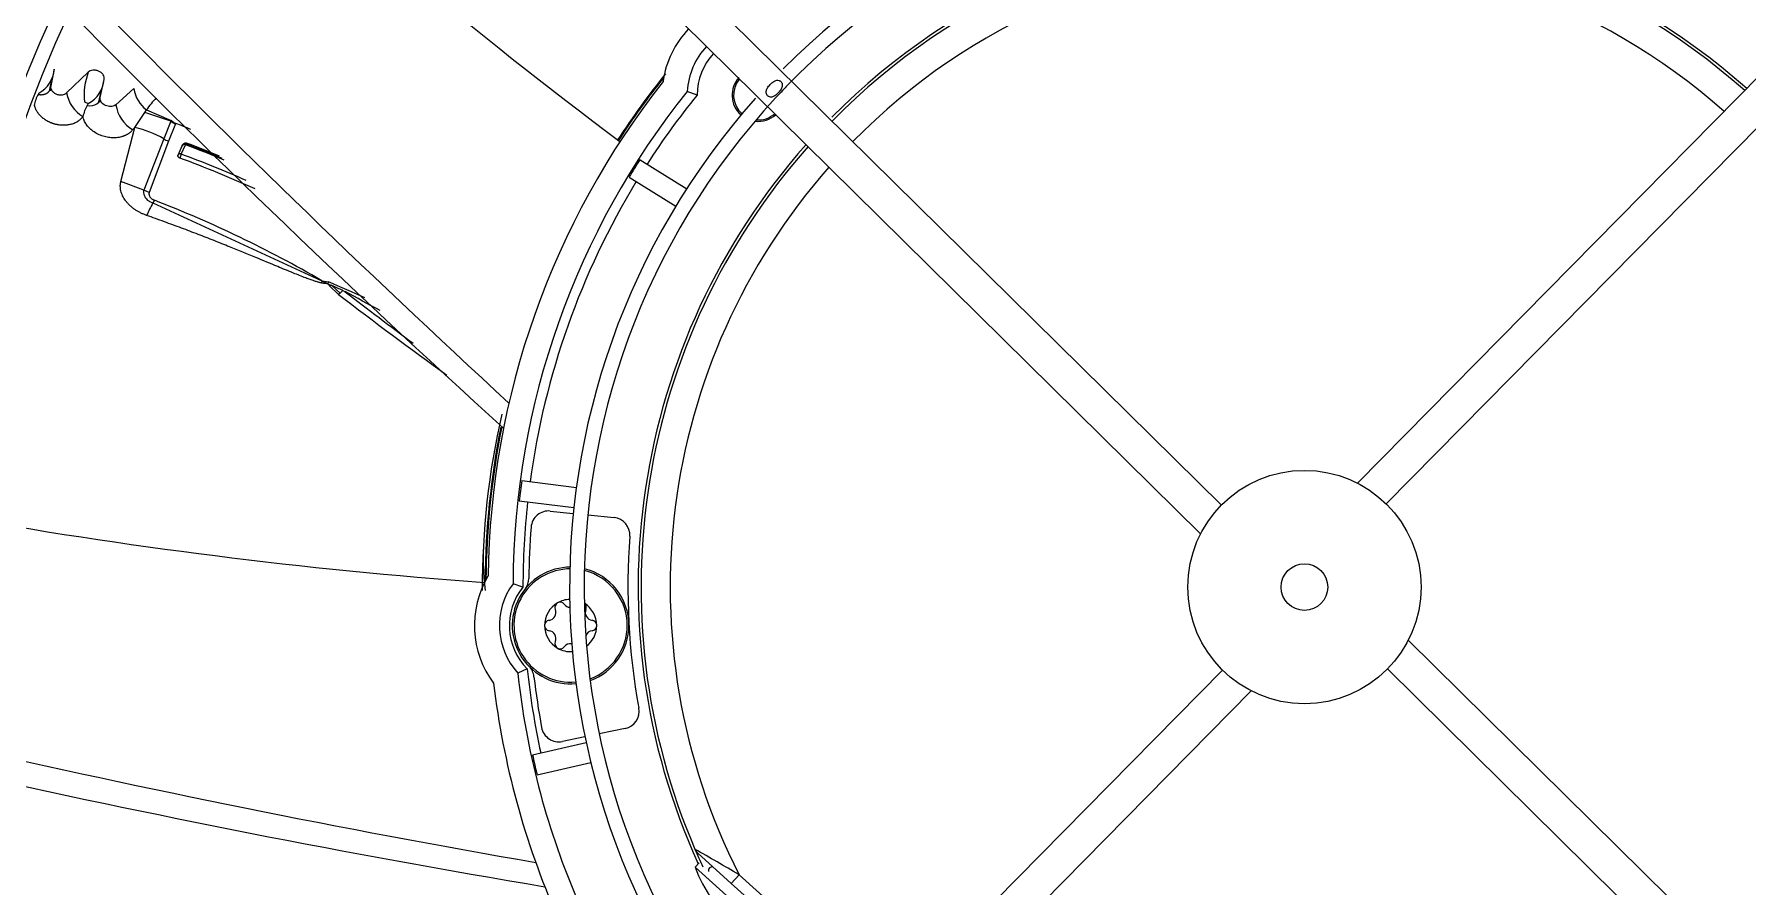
# Model space of a CAD drawing. Header units: millimetres. Extents: x 113490 to 142599, y -20467 to 115.
# Drawn here: x 133460.5 to 133754.2, y -11411.4 to -11265.2 of the extents above; entities that cross this region are included whole.
import ezdxf

# ---------------------------------------------------------------- set-up
doc = ezdxf.new("R2010")
doc.units = ezdxf.units.MM
doc.layers.add('DV3_0', color=7, linetype='Continuous')

msp = doc.modelspace()

# ---------------------------------------------------------------- linework, layer by layer
at = {"layer": 'DV3_0', "color": 7, "linetype": 'Continuous', "lineweight": 15}
for p, q in [((133318.01, -11013.2), (133660.44, -11350.87)), ((133664, -11345.95), (133325.7, -11012.35)), ((133837.86, -11189.57), (133687.36, -11342.19)), ((133692.28, -11345.75), (133842.19, -11193.73)), ((133463.05, -11274.98), (133463.52, -11272.74)), ((133463.87, -11271.22), (133463.27, -11274.11)), ((133465.99, -11275.3), (133469.72, -11271.74)), ((133471.75, -11276.07), (133472.43, -11273)), ((133461.23, -11275.34), (133461.13, -11275.55)), ((133471.54, -11276.85), (133472.06, -11274.56)), ((133477.53, -11274.56), (133474.45, -11277.33)), ((133574.1, -11275.66), (133572.42, -11275.04)), ((133469.07, -11276.83), (133469.72, -11277.12)), ((133469.72, -11277.12), (133469.54, -11277.48)), ((133477.71, -11281.22), (133479.41, -11278.65)), ((133479.68, -11278.22), (133483.92, -11280.01)), ((133483.87, -11280.15), (133482.66, -11283.15)), ((133484.69, -11280.62), (133483.44, -11283.56)), ((133483.92, -11280.01), (133483.87, -11280.15)), ((133483.93, -11279.97), (133483.92, -11280.01)), ((133484.72, -11280.54), (133484.69, -11280.62)), ((133484.73, -11280.53), (133484.72, -11280.54)), ((133482.66, -11283.15), (133479.24, -11291.94)), ((133483.44, -11283.56), (133480.16, -11292.35)), ((133485.1, -11285.95), (133485.8, -11284.34)), ((133485.66, -11285.79), (133486.36, -11284.18)), ((133486.43, -11284.05), (133486.54, -11283.89)), ((133564.32, -11286.74), (133572.32, -11291.74)), ((133479.24, -11291.94), (133475.3, -11290.49)), ((133562.46, -11289.71), (133570.47, -11294.71)), ((133480.16, -11292.35), (133479.24, -11291.94)), ((133481.07, -11293.69), (133480.78, -11294.16)), ((133510.91, -11308.16), (133511.08, -11308.39)), ((133511.19, -11308.2), (133511.27, -11308.29)), ((133511.19, -11308.2), (133511.34, -11308.26)), ((133511.34, -11308.26), (133511.5, -11308.32)), ((133511.08, -11308.39), (133512.62, -11309.83)), ((133511.5, -11308.32), (133512.88, -11309.61)), ((133544.03, -11341.75), (133553.4, -11342.9)), ((133543.61, -11345.22), (133552.98, -11346.37)), ((133548.93, -11346.97), (133552.87, -11347.37)), ((133555.36, -11347.62), (133559.87, -11348.07)), ((133544.24, -11359.99), (133542.54, -11359.42)), ((134005.33, -11674.11), (133696.04, -11369.11)), ((133664.2, -11374.23), (133330.6, -11712.53)), ((133544.97, -11374), (133543.34, -11374.75)), ((133692.48, -11374.03), (134001.15, -11678.41)), ((133331.45, -11720.21), (133669.11, -11377.79)), ((133561.77, -11384.22), (133557.33, -11385.14)), ((133545.89, -11388.75), (133555.09, -11386.63)), ((133554.88, -11385.65), (133551, -11386.46)), ((133546.68, -11392.16), (133555.87, -11390.04)), ((133574.43, -11407.28), (133573.76, -11408.02)), ((133592.34, -11424.75), (133573.76, -11408.02)), ((133574.24, -11405.62), (133579.97, -11410.78)), ((133579.97, -11410.78), (133605.49, -11433.76))]:
    msp.add_line(p, q, dxfattribs=at)
at = {"layer": 'DV3_0', "color": 7, "linetype": 'Continuous', "lineweight": 20}
for p, q in [((133479.4, -11278.65), (133479.68, -11278.22)), ((133483.87, -11280.15), (133479.41, -11278.65)), ((133475.3, -11290.49), (133477.71, -11281.22)), ((133480.78, -11294.16), (133509.78, -11307.48)), ((133509.78, -11307.48), (133509.77, -11307.89)), ((133509.78, -11307.48), (133510.32, -11307.78)), ((133509.78, -11307.48), (133510.88, -11307.69)), ((133510.32, -11307.78), (133510.87, -11308.09)), ((133510.87, -11308.09), (133510.88, -11307.69)), ((133510.87, -11308.09), (133510.91, -11308.16)), ((133511.01, -11308.14), (133510.91, -11308.16)), ((133511.01, -11308.14), (133511.19, -11308.2)), ((133511.34, -11308.26), (133511.27, -11308.29)), ((133511.27, -11308.29), (133511.08, -11308.39)), ((133512.88, -11309.61), (133512.62, -11309.83)), ((133513.37, -11309.18), (133513.74, -11309.37)), ((133581.31, -11409.3), (133579.97, -11410.78)), ((133581.31, -11409.3), (133606.9, -11432.34))]:
    msp.add_line(p, q, dxfattribs=at)
at = {"layer": 'DV3_0', "color": 7, "linetype": 'Continuous', "lineweight": 15}
for radius in [20, 4]:
    msp.add_circle((133678.24, -11359.99), radius, dxfattribs=at)
for centre, radius, start, end in [((134778.25, -9969.73), 1840.9, 220.96503, 227.76772), ((133678.24, -11359.99), 236, 136.9648, 225.2631), ((133678.24, -11359.99), 233.5, 136.5342, 225.7814), ((134083.63, -10585.4), 872.25, 227.0594, 233.1795), ((133678.24, -11359.99), 126, 48.3991, 135.1791), ((133678.24, -11359.99), 123.5, 90, 135.9997), ((133678.24, -11359.99), 123.5, 48.3006, 90), ((133678.24, -11359.99), 114.25, 48.4114, 135.1695), ((133678.24, -11359.99), 113.75, 48.4247, 135.4011), ((134842.48, -9914.21), 1921.39, 224.37443, 227.39583), ((133584.6, -11275.68), 16.5, 136.3964, 171.8862), ((133584.6, -11275.68), 12.2, 136.7471, 176.9852), ((133584.6, -11275.68), 10.5, 136.9653, 179.8902), ((133458.69, -11270.81), 5.2, 299.2753, 355.4657), ((133480.09, -11275.67), 11.09, 159.2633, 186.0082), ((133467.28, -11272.56), 5.17, 298.1501, 355.1477), ((133678.24, -11359.99), 140.5, 141.2415, 146.9012), ((133584.6, -11275.68), 4.5, 138, 228), ((133584.6, -11275.68), 4.25, 139.2681, 228.9663), ((133466.37, -11278.5), 6.02, 150.6073, 169.7649), ((133472.01, -11274.12), 6.14, 191.0857, 238.4637), ((133483.1, -11273.74), 5.64, 188.4366, 232.6429), ((133678.24, -11359.99), 140, 141.7677, 179.2323), ((133678.24, -11359.99), 135.7, 141.2429, 179.7571), ((133678.24, -11359.99), 134, 140.9991, 147.2517), ((133678.24, -11359.99), 123.5, 135.9997, 137.2092), ((133474.83, -11280.65), 6.17, 149.0264, 167.8628), ((133480.23, -11276.58), 5.82, 187.3222, 240.049), ((133678.24, -11359.99), 126, 138.321, 225.2028), ((133678.24, -11359.99), 123.5, 137.2092, 226.1082), ((133584.6, -11275.68), 4.25, 264.8173, 311.5341), ((133633.59, -11428.26), 214.29, 136.6703, 136.8213), ((133400.67, -11494), 229.43, 67.8122, 68.5066), ((133584.6, -11275.68), 4.5, 263.0148, 311.7492), ((133486.26, -11284.5), 0.483, 68.6251, 160.5796), ((133487.19, -11284.54), 0.903, 146.9279, 156.6786), ((133410.49, -11485.99), 215.6, 67.4926, 69.3956), ((133410.64, -11485.44), 215.18, 67.5838, 69.3759), ((133411.01, -11483.97), 213.86, 67.6827, 69.3175), ((133678.24, -11359.99), 114.25, 138.4114, 204.5312), ((133678.24, -11359.99), 113.75, 138.4247, 203.2684), ((133490.33, -11287.9), 5.12, 155.7254, 163.7053), ((133409.22, -11490.55), 217.85, 65.8506, 69.5295), ((133409.36, -11490.28), 218.26, 66.3808, 69.5382), ((133678.24, -11359.99), 134, 148.7483, 172.2517), ((133511.11, -11310.7), 34.54, 151.3925, 155.3449), ((133510.02, -11311.12), 3.15, 71.5892, 74.3028), ((133669.87, -11359.92), 132.6, 167.1218, 180.2811), ((133678.24, -11359.99), 140.5, 168.7601, 179.5273), ((133678.24, -11359.99), 134, 173.7483, 180.0009), ((133600.5, -10489.2), 872.25, 259.76861, 265.86893), ((133548.63, -11349.95), 3, 84.25, 175.5723), ((133559.57, -11351.06), 3, 355.6946, 84.25), ((133580.91, -11355.22), 43.48, 175.7427, 187.0743), ((133678.24, -11359.99), 133, 175.5723, 179.3637), ((133678.24, -11359.99), 116, 175.6946, 190.3054), ((133552.41, -11366.58), 16.5, 149.1138, 216.8862), ((133552.41, -11366.58), 10, 90, 275.2742), ((133552.41, -11366.58), 10, 0, 76.3095), ((133552.41, -11366.58), 12.2, 144.0148, 221.9852), ((133552.41, -11366.58), 10.5, 141.1098, 224.8902), ((133542.25, -11358.48), 3, 321.432, 359.3637), ((133552.41, -11366.58), 4.47, 120, 180), ((133548.54, -11364.35), 1.36, 277.5224, 22.4776), ((133550.62, -11363.48), 0.895, 120, 202.4776), ((133552.41, -11366.58), 4.48, 91.9825, 120), ((133550.62, -11363.48), 0.895, 37.5224, 120), ((133552.41, -11362.11), 1.36, 217.5224, 264.745), ((133552.41, -11366.58), 4.48, 0, 58.1887), ((133554.2, -11363.48), 0.895, 337.5224, 50.5125), ((133556.29, -11364.35), 1.36, 157.5224, 262.4776), ((133548.83, -11366.58), 0.895, 97.5224, 180), ((133552.41, -11366.58), 4.47, 180, 240), ((133548.83, -11366.58), 0.895, 180, 262.4776), ((133552.41, -11366.58), 4.48, 307.8113, 0), ((133552.41, -11366.58), 10, 289.6905, 0), ((133555.99, -11366.58), 0.895, 0, 82.4776), ((133555.99, -11366.58), 0.895, 277.5224, 0), ((133548.54, -11368.82), 1.36, 337.5224, 82.4776), ((133550.62, -11369.69), 0.895, 157.5224, 240), ((133552.41, -11371.06), 1.36, 81.428, 142.4776), ((133556.29, -11368.82), 1.36, 97.5224, 158.4565), ((133550.62, -11369.69), 0.895, 240, 322.4776), ((133552.41, -11366.58), 4.48, 240, 274.0175), ((133678.24, -11359.99), 135.7, 186.2429, 202.9304), ((133678.24, -11359.99), 134, 185.9991, 192.2517), ((133543.15, -11375.71), 3, 6.6363, 44.568), ((133678.24, -11359.99), 133, 186.6363, 190.4277), ((133678.24, -11359.99), 140, 186.7677, 203.7505), ((133561.16, -11381.28), 3, 281.75, 10.3054), ((133550.39, -11383.52), 3, 190.4277, 281.75), ((133876.03, -9514.29), 1921.39, 257.09501, 260.12283), ((133852, -9595.72), 1840.9, 257.29812, 260.49472), ((133678.24, -11359.99), 113.75, 203.2684, 204.9234), ((133599.48, -11398.15), 27.54, 201.0085, 226.9598), ((133576.71, -11408.61), 0.667, 79.7797, 190.9881)]:
    msp.add_arc(centre, radius, start, end, dxfattribs=at)
at = {"layer": 'DV3_0', "color": 7, "linetype": 'Continuous', "lineweight": 20}
for centre, radius, start, end in [((133678.24, -11359.99), 108.75, 48.5638, 135.4011), ((133678.24, -11359.99), 140.35, 141.5068, 146.9448), ((133488.82, -11284.02), 10.82, 133.4767, 147.5853), ((133473.08, -11300.43), 19.76, 61.0068, 76.4573), ((133485.69, -11277.92), 2.88, 230.996, 249.7015), ((133485.96, -11277.81), 3, 227.0792, 245.6013), ((133486, -11277.86), 2.96, 225.694, 244.6308), ((133484.41, -11280.74), 2.98, 233.9494, 251.079), ((133678.24, -11359.99), 108.75, 138.5638, 206.9605), ((133405.94, -11486.91), 207.31, 59.9431, 68.752), ((133480.82, -11466.82), 161.55, 79.2786, 79.6761), ((133457.26, -11439.35), 142.16, 65.0797, 67.84), ((133496.85, -11342.78), 37.44, 63.8071, 66.9621), ((133969.56, -10716.38), 748.98, 232.40465, 234.17794), ((134017.25, -10655.75), 825.07, 232.3917, 233.40913), ((133418.44, -11491.98), 205.99, 60.5447, 62.4419), ((133678.24, -11359.99), 140.35, 168.7119, 179.5033), ((133552.41, -11366.58), 9.71, 90, 275.2074), ((133552.41, -11366.58), 9.71, 0, 75.9306), ((133552.41, -11366.58), 9.71, 290.0694, 0), ((133203.71, -12054.54), 747.61, 59.66409, 60.33376)]:
    msp.add_arc(centre, radius, start, end, dxfattribs=at)
at = {"layer": 'DV3_0', "color": 7, "linetype": 'Continuous', "lineweight": 15}
for centre, major_axis in [((133566.83, -11290.37), (11.56, 18.5)), ((133547.85, -11343.98), (2.66, 21.65)), ((133550.23, -11389.54), (-4.91, 21.26))]:
    msp.add_ellipse(centre, major_axis=major_axis, ratio=0.186545, start_param=1.490488, end_param=1.651105, dxfattribs=at)
at = {"layer": 'DV3_0', "color": 7, "linetype": 'Continuous', "lineweight": 20}
msp.add_ellipse((133520.04, -11283.9), major_axis=(-22.75, -32.05), ratio=0.299104, start_param=0.877808, end_param=0.898526, dxfattribs=at)
at = {"layer": 'DV3_0', "color": 7, "linetype": 'Continuous', "lineweight": 15}
for points, knots in [([(133472.43, -11273), (133472.46, -11272.88), (133472.46, -11272.6), (133472.29, -11272.18), (133471.94, -11271.81), (133471.48, -11271.53), (133470.96, -11271.39), (133470.47, -11271.39), (133470.05, -11271.5), (133469.82, -11271.65), (133469.72, -11271.74)], [0, 0, 0, 0, 0.124936, 0.249948, 0.37496, 0.499972, 0.624983, 0.749995, 0.875007, 1, 1, 1, 1]), ([(133461.13, -11275.55), (133461.18, -11275.56), (133461.26, -11275.58), (133461.4, -11275.59), (133461.53, -11275.6), (133461.66, -11275.6), (133461.79, -11275.59), (133461.91, -11275.58), (133462.04, -11275.56), (133462.16, -11275.53), (133462.27, -11275.5), (133462.38, -11275.46), (133462.49, -11275.42), (133462.59, -11275.36), (133462.68, -11275.31), (133462.77, -11275.24), (133462.86, -11275.17), (133462.93, -11275.1), (133463, -11275.02), (133463.06, -11274.93), (133463.12, -11274.84), (133463.17, -11274.75), (133463.21, -11274.65), (133463.24, -11274.55), (133463.26, -11274.44), (133463.27, -11274.33), (133463.28, -11274.22), (133463.28, -11274.15), (133463.27, -11274.11)], [0, 0, 0, 0, 0.036418, 0.072901, 0.109493, 0.146225, 0.183122, 0.220199, 0.257467, 0.29493, 0.332591, 0.370449, 0.408503, 0.446754, 0.485203, 0.523858, 0.562717, 0.601777, 0.641023, 0.680442, 0.720013, 0.759719, 0.799541, 0.839463, 0.879472, 0.919563, 0.959735, 1, 1, 1, 1]), ([(133463.27, -11274.11), (133463.27, -11274.17), (133463.25, -11274.3), (133463.28, -11274.57), (133463.43, -11274.91), (133463.78, -11275.27), (133464.25, -11275.53), (133464.77, -11275.66), (133465.26, -11275.65), (133465.61, -11275.55), (133465.85, -11275.42), (133465.94, -11275.34), (133465.99, -11275.3)], [0, 0, 0, 0, 0.059901, 0.12047, 0.249355, 0.384502, 0.523872, 0.659169, 0.781173, 0.892517, 0.946449, 1, 1, 1, 1]), ([(133586.2, -11275.78), (133586.16, -11275.73), (133586.08, -11275.64), (133585.96, -11275.4), (133585.92, -11274.99), (133586.1, -11274.54), (133586.36, -11274.15), (133586.63, -11273.84), (133586.93, -11273.55), (133587.29, -11273.28), (133587.71, -11273.1), (133588.1, -11273.13), (133588.34, -11273.24), (133588.43, -11273.32), (133588.47, -11273.36)], [0, 0, 0, 0, 0.040717, 0.082601, 0.183674, 0.325225, 0.413967, 0.5088, 0.602375, 0.688214, 0.822702, 0.918959, 0.959862, 1, 1, 1, 1]), ([(133588.47, -11273.36), (133588.51, -11273.4), (133588.6, -11273.49), (133588.71, -11273.73), (133588.75, -11274.14), (133588.57, -11274.58), (133588.3, -11274.97), (133587.95, -11275.38), (133587.49, -11275.79), (133586.96, -11276.03), (133586.57, -11276), (133586.34, -11275.89), (133586.25, -11275.82), (133586.2, -11275.78)], [0, 0, 0, 0, 0.040646, 0.082274, 0.181944, 0.323646, 0.41357, 0.509807, 0.690903, 0.824258, 0.919018, 0.959797, 1, 1, 1, 1]), ([(133460.45, -11277.44), (133460.47, -11277.49), (133460.5, -11277.6), (133460.55, -11277.76), (133460.61, -11277.92), (133460.68, -11278.08), (133460.76, -11278.23), (133460.84, -11278.38), (133460.93, -11278.52), (133461.03, -11278.66), (133461.13, -11278.79), (133461.23, -11278.92), (133461.34, -11279.05), (133461.45, -11279.17), (133461.57, -11279.29), (133461.69, -11279.4), (133461.81, -11279.5), (133461.94, -11279.6), (133462.07, -11279.7), (133462.2, -11279.79), (133462.33, -11279.88), (133462.46, -11279.96), (133462.6, -11280.04), (133462.73, -11280.12), (133462.87, -11280.19), (133463, -11280.25), (133463.14, -11280.31), (133463.27, -11280.37), (133463.41, -11280.42), (133463.54, -11280.47), (133463.68, -11280.51), (133463.81, -11280.56), (133463.94, -11280.59), (133464.07, -11280.63), (133464.2, -11280.66), (133464.32, -11280.68), (133464.64, -11280.74), (133465.14, -11280.8), (133465.81, -11280.8), (133466.44, -11280.72), (133466.94, -11280.6), (133467.32, -11280.46), (133467.62, -11280.32), (133467.9, -11280.17), (133468.16, -11280), (133468.4, -11279.8), (133468.61, -11279.59), (133468.74, -11279.44), (133468.8, -11279.36)], [0, 0, 0, 0, 0.018494, 0.036794, 0.054904, 0.072829, 0.090574, 0.108139, 0.12552, 0.142715, 0.159724, 0.176546, 0.19318, 0.209627, 0.225889, 0.241965, 0.257853, 0.273549, 0.289049, 0.304351, 0.319453, 0.334354, 0.349052, 0.363545, 0.377834, 0.391919, 0.405799, 0.419467, 0.432916, 0.446141, 0.45914, 0.471909, 0.484449, 0.496758, 0.508837, 0.520687, 0.532311, 0.597667, 0.660015, 0.719165, 0.775243, 0.807872, 0.84032, 0.872579, 0.904661, 0.936593, 0.968377, 1, 1, 1, 1]), ([(133469.54, -11277.48), (133470.17, -11277.55), (133470.76, -11277.44), (133471.58, -11276.92), (133471.8, -11276.51), (133471.75, -11276.07)], [0, 0, 0, 0, 0.5, 0.5, 1, 1, 1, 1]), ([(133474.45, -11277.33), (133474.1, -11277.63), (133473.49, -11277.74), (133472.56, -11277.43), (133472.25, -11277.25), (133471.81, -11276.73), (133471.68, -11276.39), (133471.75, -11276.07)], [0, 0, 0, 0, 0.5, 0.5, 0.75, 0.75, 1, 1, 1, 1]), ([(133477.32, -11281.63), (133477.28, -11281.68), (133477.2, -11281.77), (133477.07, -11281.9), (133476.94, -11282.02), (133476.8, -11282.14), (133476.65, -11282.25), (133476.49, -11282.35), (133476.33, -11282.45), (133476.16, -11282.54), (133475.98, -11282.62), (133475.8, -11282.69), (133475.61, -11282.76), (133475.2, -11282.88), (133474.56, -11283), (133473.65, -11283.01), (133472.72, -11282.87), (133471.78, -11282.58), (133470.9, -11282.14), (133470.27, -11281.67), (133469.85, -11281.27), (133469.59, -11280.98), (133469.37, -11280.68), (133469.17, -11280.37), (133469.01, -11280.05), (133468.89, -11279.71), (133468.83, -11279.48), (133468.8, -11279.36)], [0, 0, 0, 0, 0.019214, 0.038219, 0.057067, 0.075807, 0.094491, 0.113172, 0.131901, 0.15073, 0.16971, 0.18889, 0.208318, 0.22804, 0.309319, 0.38993, 0.473117, 0.562631, 0.650642, 0.740836, 0.778902, 0.816141, 0.852828, 0.889255, 0.925725, 0.96254, 1, 1, 1, 1]), ([(133485.8, -11284.34), (133485.81, -11284.31), (133485.84, -11284.26), (133485.88, -11284.19), (133485.93, -11284.12), (133486, -11284.05), (133486.09, -11283.97), (133486.2, -11283.91), (133486.32, -11283.87), (133486.44, -11283.86), (133486.51, -11283.88), (133486.54, -11283.89)], [0, 0, 0, 0, 0.099423, 0.197161, 0.293852, 0.390154, 0.537891, 0.671317, 0.795552, 0.901539, 1, 1, 1, 1]), ([(133486.36, -11284.18), (133486.24, -11284.14), (133486.1, -11284.13), (133485.9, -11284.19), (133485.82, -11284.25), (133485.8, -11284.34)], [0, 0, 0, 0, 0.5, 0.5, 1, 1, 1, 1]), ([(133485.41, -11286.46), (133485.39, -11286.45), (133485.35, -11286.44), (133485.29, -11286.4), (133485.23, -11286.36), (133485.17, -11286.31), (133485.12, -11286.23), (133485.08, -11286.14), (133485.07, -11286.04), (133485.09, -11285.98), (133485.1, -11285.95)], [0, 0, 0, 0, 0.08673, 0.173523, 0.261862, 0.392311, 0.520504, 0.685135, 0.840872, 1, 1, 1, 1]), ([(133485.66, -11285.79), (133485.64, -11285.78), (133485.6, -11285.77), (133485.55, -11285.76), (133485.51, -11285.75), (133485.45, -11285.75), (133485.38, -11285.75), (133485.28, -11285.77), (133485.2, -11285.81), (133485.13, -11285.87), (133485.11, -11285.93), (133485.1, -11285.95)], [0, 0, 0, 0, 0.075151, 0.140751, 0.196811, 0.243355, 0.374481, 0.490529, 0.673545, 0.839828, 1, 1, 1, 1])]:
    msp.add_open_spline(points, degree=3, knots=knots, dxfattribs=at)
for points in [[(133463.35, -11274.67), (133463.25, -11274.87), (133463.15, -11274.96), (133463.03, -11274.96)], [(133471.8, -11276.6), (133471.71, -11276.82), (133471.6, -11276.92), (133471.49, -11276.9)]]:
    msp.add_open_spline(points, degree=3, dxfattribs=at)
at = {"layer": 'DV3_0', "color": 7, "linetype": 'Continuous', "lineweight": 20}
for points, knots in [([(133479.71, -11296.29), (133479.63, -11296.26), (133479.46, -11296.2), (133479.21, -11296.1), (133478.97, -11296), (133478.73, -11295.88), (133478.49, -11295.76), (133478.26, -11295.64), (133478.04, -11295.5), (133477.82, -11295.36), (133477.52, -11295.16), (133477.15, -11294.88), (133476.74, -11294.51), (133476.38, -11294.13), (133475.96, -11293.61), (133475.64, -11293.06), (133475.41, -11292.51), (133475.29, -11292.09), (133475.22, -11291.68), (133475.2, -11291.32), (133475.21, -11291.01), (133475.24, -11290.75), (133475.28, -11290.58), (133475.3, -11290.49)], [0, 0, 0, 0, 0.030591, 0.060981, 0.091213, 0.121333, 0.151385, 0.181415, 0.21147, 0.241596, 0.271838, 0.338634, 0.405006, 0.468844, 0.532049, 0.654008, 0.713418, 0.772516, 0.830305, 0.88782, 0.925497, 0.962841, 1, 1, 1, 1]), ([(133479.24, -11291.94), (133479.23, -11291.97), (133479.21, -11292.02), (133479.19, -11292.13), (133479.17, -11292.33), (133479.2, -11292.65), (133479.35, -11293.02), (133479.57, -11293.34), (133479.82, -11293.6), (133480.09, -11293.81), (133480.34, -11293.97), (133480.57, -11294.08), (133480.72, -11294.14), (133480.78, -11294.16)], [0, 0, 0, 0, 0.031138, 0.062258, 0.127088, 0.261874, 0.423912, 0.543304, 0.658105, 0.77088, 0.859529, 0.935948, 1, 1, 1, 1]), ([(133480.16, -11292.35), (133480.15, -11292.38), (133480.14, -11292.42), (133480.12, -11292.5), (133480.12, -11292.57), (133480.12, -11292.65), (133480.13, -11292.77), (133480.18, -11292.92), (133480.28, -11293.11), (133480.43, -11293.29), (133480.59, -11293.43), (133480.76, -11293.54), (133480.91, -11293.63), (133481.02, -11293.67), (133481.07, -11293.69)], [0, 0, 0, 0, 0.047505, 0.094904, 0.142513, 0.190643, 0.239596, 0.361577, 0.484381, 0.609898, 0.738056, 0.82598, 0.912883, 1, 1, 1, 1]), ([(133509.77, -11307.89), (133509.71, -11307.88), (133509.58, -11307.85), (133509.38, -11307.8), (133509.16, -11307.74), (133508.93, -11307.68), (133508.67, -11307.6), (133508.28, -11307.47), (133507.73, -11307.28), (133506.55, -11306.84), (133504.69, -11306.1), (133501.83, -11304.92), (133498.19, -11303.4), (133494.56, -11301.92), (133491.26, -11300.6), (133488.52, -11299.53), (133485.67, -11298.45), (133482.73, -11297.37), (133480.73, -11296.65), (133479.71, -11296.29)], [0, 0, 0, 0, 0.005834, 0.012254, 0.019269, 0.026886, 0.035112, 0.043948, 0.065185, 0.089468, 0.161123, 0.251243, 0.377232, 0.527894, 0.616412, 0.707884, 0.8023, 0.899668, 1, 1, 1, 1])]:
    msp.add_open_spline(points, degree=3, knots=knots, dxfattribs=at)
msp.add_rational_spline([(133573.74, -11404.93), (133573.86, -11405.2), (133574.03, -11405.43), (133574.24, -11405.62)], [1.03194473008, 1.06000282083, 1.10654415877, 1.17156874389], degree=3, dxfattribs=at)

doc.saveas('drawing.dxf')
